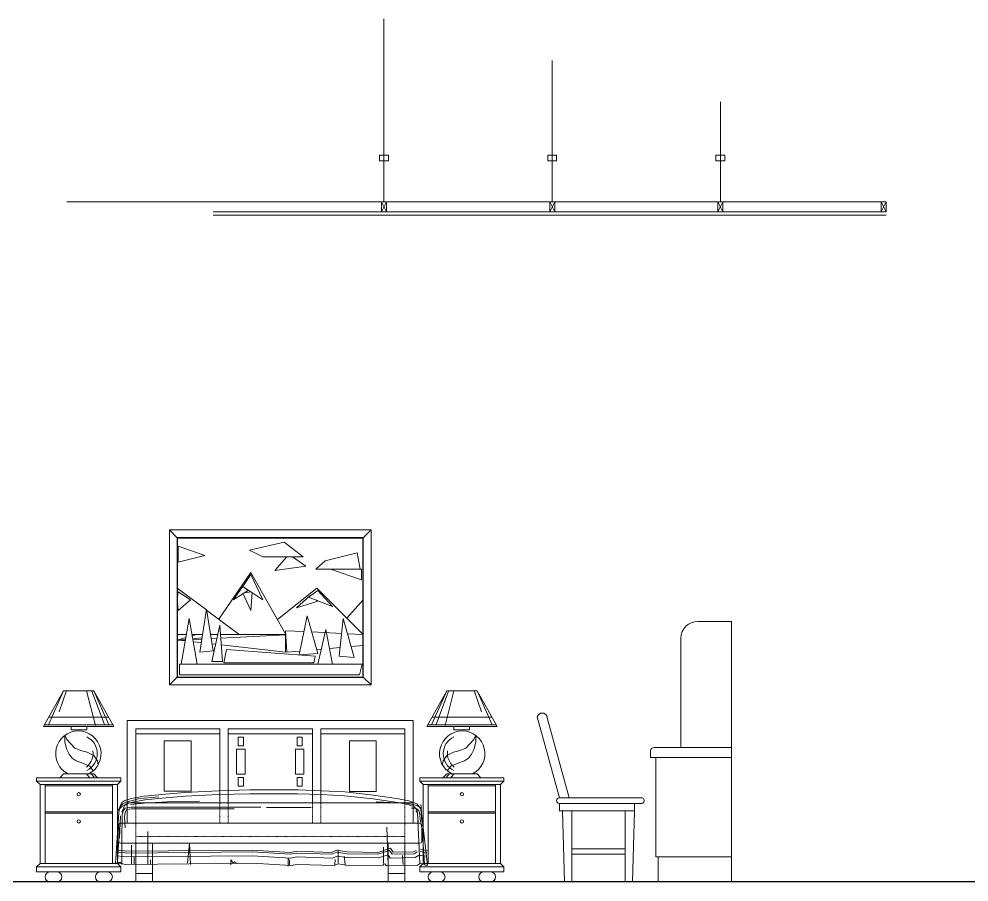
# Model space of a CAD drawing. Header units: millimetres. Extents: x -37049 to 129367, y 25385 to 90033.
# Drawn here: x 63254 to 68902, y 28247 to 33380 of the extents above; entities that cross this region are included whole.
import ezdxf

# ---------------------------------------------------------------- set-up
doc = ezdxf.new("R2010")
doc.units = ezdxf.units.MM
doc.header["$MEASUREMENT"] = 0
doc.linetypes.add('ACAD_ISO03W100', pattern=[30, 12, -18])
for name, color, linetype, lineweight in [('NKT', 9, 'Continuous', 0), ('NMANH1', 45, 'Continuous', 9), ('NTHAY1', 61, 'Continuous', 25), ('NVDUNG', 143, 'Continuous', 13)]:
    doc.layers.add(name, color=color, linetype=linetype, lineweight=lineweight)

# ---------------------------------------------------------------- blocks, each defined once
blk = doc.blocks.new('A$C70D815C2')
for p, q in [((100, 1921), (100, 700)), ((100, 1921), (3500, 1921)), ((3500, 1921), (3500, 700)), ((200, 940), (200, 1821)), ((200, 1821), (1200, 1821)), ((1200, 940), (1200, 1821)), ((1300, 940), (1300, 1821)), ((1300, 1821), (2300, 1821)), ((2300, 940), (2300, 1821)), ((2400, 940), (2400, 1821)), ((2400, 1821), (3400, 1821)), ((3400, 940), (3400, 1821)), ((200, 1761), (1200, 1761)), ((1300, 1761), (2300, 1761)), ((1420, 1621), (1420, 1721)), ((1420, 1721), (1480, 1721)), ((1480, 1621), (1480, 1721)), ((2120, 1621), (2120, 1721)), ((2120, 1721), (2180, 1721)), ((2180, 1621), (2180, 1721)), ((2400, 1761), (3400, 1761)), ((540, 1681), (860, 1681)), ((1420, 1621), (1480, 1621)), ((2120, 1621), (2180, 1621)), ((2740, 1681), (3060, 1681)), ((1400, 1281), (1400, 1581)), ((1400, 1581), (1500, 1581)), ((1500, 1281), (1500, 1581)), ((2100, 1281), (2100, 1581)), ((2100, 1581), (2200, 1581)), ((2200, 1281), (2200, 1581)), ((1400, 1281), (1500, 1281)), ((2100, 1281), (2200, 1281)), ((1420, 1241), (1480, 1241)), ((1420, 1141), (1420, 1241)), ((1420, 1141), (1480, 1141)), ((1480, 1141), (1480, 1241)), ((2120, 1241), (2180, 1241)), ((2120, 1141), (2120, 1241)), ((2120, 1141), (2180, 1141)), ((2180, 1141), (2180, 1241)), ((860, 1080), (540, 1080)), ((3060, 1076), (2740, 1076)), ((3500, 940), (100, 940)), ((3580, 700), (20, 700)), ((3580, 460), (20, 460)), ((200, 460), (200, 100)), ((400, 460), (400, 100)), ((3200, 460), (3200, 100)), ((3400, 460), (3400, 100)), ((400, 100), (200, 100)), ((3400, 100), (3200, 100))]:
    blk.add_line(p, q)
at = {"ltscale": 0.75}
for p, q in [((540, 1681), (540, 1080)), ((860, 1681), (860, 1080)), ((2740, 1681), (2740, 1076)), ((3060, 1681), (3060, 1076)), ((0, 680), (0, 480)), ((3600, 680), (3600, 480)), ((400, 104), (400, 4)), ((3200, 104), (3200, 4))]:
    blk.add_line(p, q, dxfattribs=at)
at = {"linetype": 'ACAD_ISO03W100', "ltscale": 0.1}
for p, q in [((200, 700), (200, 940)), ((1200, 700), (1200, 940)), ((1300, 700), (1300, 940)), ((2300, 700), (2300, 940)), ((2400, 700), (2400, 940)), ((3400, 700), (3400, 940)), ((200, 700), (200, 460)), ((3400, 700), (3400, 460)), ((3400, 540), (200, 540))]:
    blk.add_line(p, q, dxfattribs=at)
at = {"ltscale": 0.75}
for points in [[(400, 100), (200, 100), (200, 0), (400, 0)], [(3400, 100), (3200, 100), (3200, 0), (3400, 0)]]:
    blk.add_lwpolyline(points, close=True, dxfattribs=at)
for centre, start, end in [((20, 680), 90, 180), ((3580, 680), 0, 90)]:
    blk.add_arc(centre, 20, start, end, dxfattribs=at)
for centre, start, end in [((20, 480), 180, 270), ((3580, 480), 270, 0)]:
    blk.add_arc(centre, 20, start, end)
blk = doc.blocks.new('A$C78CA750B')
at = {"layer": 'NVDUNG', "color": 147, "lineweight": 9}
for p, q in [((1223, 895), (1598, 905)), ((1598, 905), (2169, 905)), ((2169, 905), (2448, 895)), ((109, 780), (191, 804)), ((191, 804), (339, 833)), ((202, 781), (273, 798)), ((273, 798), (340, 808)), ((339, 833), (594, 857)), ((340, 808), (515, 825)), ((346, 788), (598, 812)), ((594, 857), (824, 876)), ((598, 812), (827, 831)), ((824, 876), (1223, 895)), ((827, 831), (1225, 850)), ((1225, 850), (1598, 860)), ((1598, 860), (2168, 860)), ((2168, 860), (2446, 850)), ((2446, 850), (2722, 836)), ((2448, 895), (2726, 881)), ((2722, 836), (3061, 798)), ((2726, 881), (3067, 842)), ((3061, 798), (3357, 755)), ((3067, 842), (3365, 799)), ((3365, 799), (3485, 775)), ((32, 660), (75, 756)), ((52, 693), (39, 637)), ((64, 721), (52, 693)), ((88, 741), (64, 721)), ((73, 642), (111, 727)), ((75, 756), (109, 780)), ((122, 759), (88, 741)), ((113, 690), (93, 661)), ((111, 727), (129, 739)), ((186, 700), (113, 690)), ((121, 759), (202, 781)), ((129, 739), (201, 760)), ((191, 681), (132, 671)), ((179, 733), (340, 748)), ((1728, 700), (186, 700)), ((1410, 681), (191, 681)), ((201, 760), (346, 788)), ((340, 748), (680, 767)), ((680, 767), (999, 772)), ((1796, 695), (2327, 695)), ((3357, 754), (3097, 764)), ((3357, 755), (3473, 732)), ((3456, 749), (3357, 754)), ((3564, 725), (3456, 749)), ((3473, 732), (3553, 704)), ((3485, 775), (3581, 742)), ((3519, 690), (3554, 690)), ((3553, 704), (3585, 662)), ((3554, 690), (3593, 676)), ((3581, 742), (3629, 679)), ((3629, 679), (3643, 531)), ((3630, 731), (3635, 710)), ((3635, 710), (3635, 663)), ((39, 637), (0, 33)), ((58, 599), (46, 331)), ((78, 612), (73, 298)), ((93, 661), (78, 612)), ((113, 637), (108, 587)), ((108, 587), (113, 455)), ((132, 671), (113, 637)), ((3588, 632), (3569, 656)), ((3585, 662), (3598, 526)), ((3618, 32), (3588, 632)), ((3593, 676), (3613, 641)), ((3613, 641), (3623, 558)), ((3709, 12), (3638, 630)), ((3639, 614), (3639, 637)), ((3240, 13), (3225, 464)), ((3623, 558), (3647, 434)), ((24, 42), (44, 400)), ((383, 24), (383, 411)), ((3647, 434), (3672, 22)), ((73, 298), (73, 22)), ((191, 22), (191, 248)), ((879, 269), (856, 35)), ((890, 18), (879, 269)), ((95, 114), (4, 121)), ((99, 159), (8, 166)), ((101, 181), (10, 188)), ((94, 115), (125, 110)), ((102, 160), (127, 155)), ((106, 182), (129, 177)), ((125, 110), (1627, 123)), ((127, 155), (1626, 168)), ((129, 177), (1627, 191)), ((1626, 168), (2076, 140)), ((1627, 191), (2075, 163)), ((1627, 123), (2079, 95)), ((2075, 163), (2151, 177)), ((2076, 140), (2153, 154)), ((2151, 177), (2568, 163)), ((2153, 154), (2572, 141)), ((2568, 163), (2627, 188)), ((2572, 141), (2630, 165)), ((2580, 95), (2636, 119)), ((2627, 188), (2753, 169)), ((2630, 165), (2751, 147)), ((2636, 119), (2748, 102)), ((2645, 33), (2645, 192)), ((2729, 18), (2719, 116)), ((2751, 147), (3120, 141)), ((2753, 169), (3117, 163)), ((3117, 163), (3268, 213)), ((3120, 141), (3258, 187)), ((3127, 96), (3240, 133)), ((3186, 32), (3186, 224)), ((3240, 133), (3265, 95)), ((3258, 187), (3289, 141)), ((3268, 213), (3301, 164)), ((3289, 141), (3550, 146)), ((3301, 164), (3543, 168)), ((3421, 18), (3411, 125)), ((3543, 168), (3574, 187)), ((3550, 146), (3586, 168)), ((3562, 101), (3609, 129)), ((3615, 128), (3663, 121)), ((3622, 173), (3669, 166)), ((3626, 195), (3671, 188)), ((3663, 121), (3695, 118)), ((3669, 166), (3700, 162)), ((3671, 188), (3703, 185)), ((0, 33), (43, 33)), ((49, 47), (24, 42)), ((43, 33), (121, 19)), ((73, 22), (49, 47)), ((121, 19), (1628, 33)), ((221, 27), (221, 111)), ((417, 18), (417, 75)), ((1369, 13), (1369, 75)), ((1369, 75), (1398, 35)), ((1398, 35), (1415, 52)), ((1415, 52), (1449, 30)), ((1628, 33), (2084, 5)), ((2051, 0), (2051, 95)), ((2051, 95), (2068, 67)), ((2068, 67), (2068, 11)), ((2079, 95), (2156, 109)), ((2084, 5), (2163, 19)), ((2156, 109), (2580, 95)), ((2163, 19), (2597, 5)), ((2597, 5), (2647, 26)), ((2605, 13), (2612, 79)), ((2647, 26), (2740, 12)), ((2740, 12), (3182, 5)), ((2748, 102), (3127, 96)), ((3182, 19), (3203, 26)), ((3182, 5), (3182, 19)), ((3203, 26), (3218, 5)), ((3218, 5), (3225, 5)), ((3225, 5), (3588, 12)), ((3265, 95), (3562, 101)), ((3588, 12), (3624, 33)), ((3624, 33), (3652, 26)), ((3652, 26), (3681, 12)), ((3681, 12), (3709, 12))]:
    blk.add_line(p, q, dxfattribs=at)
for centre, start, end in [((129, 637), 90, 180), ((3549, 637), 0, 90)]:
    blk.add_arc(centre, 90, start, end, dxfattribs=at)
blk = doc.blocks.new('A$C00274F69')
for p, q in [((0, 1200), (0, 1240)), ((0, 1240), (500, 1240)), ((0, 1200), (500, 1200)), ((40, 1160), (500, 1160)), ((40, 220), (40, 1160)), ((100, 1160), (100, 948)), ((500, 1144), (100, 1144)), ((100, 1144), (500, 1144)), ((100, 220), (100, 1144)), ((1000, 1240), (500, 1240)), ((1000, 1200), (500, 1200)), ((960, 1160), (500, 1160)), ((500, 1144), (900, 1144)), ((900, 1144), (500, 1144)), ((900, 1160), (900, 948)), ((900, 220), (900, 1144)), ((960, 220), (960, 1160)), ((1000, 1200), (1000, 1240)), ((100, 836), (500, 836)), ((100, 820), (500, 820)), ((900, 836), (500, 836)), ((900, 820), (500, 820)), ((0, 180), (500, 180)), ((0, 180), (0, 120)), ((0, 120), (500, 120)), ((500, 220), (40, 220)), ((500, 220), (960, 220)), ((1000, 180), (500, 180)), ((1000, 120), (500, 120)), ((1000, 180), (1000, 120))]:
    blk.add_line(p, q)
at = {"ltscale": 0.75}
for p, q in [((40, 1160), (0, 1200)), ((960, 1160), (1000, 1200)), ((40, 220), (0, 180)), ((960, 220), (1000, 180))]:
    blk.add_line(p, q, dxfattribs=at)
for points in [[(240, 120), (160, 120, 1), (160, 0), (240, 0, 1)], [(760, 120), (840, 120, -1), (840, 0), (760, 0, -1)]]:
    blk.add_lwpolyline(points, format="xyb", close=True, dxfattribs=at)
for centre in [(500, 1044), (500, 720)]:
    blk.add_circle(centre, 20, dxfattribs=at)
blk = doc.blocks.new('A$C17456C09')
for p, q in [((118.7, 517.5), (0, 303.8)), ((28.7, 315), (118.7, 517.5)), ((130.1, 515.4), (54.9, 317.1)), ((161.7, 516.5), (108.8, 311.4)), ((118.7, 517.5), (298.7, 517.5)), ((281.5, 519.4), (324.9, 391.7)), ((298.7, 517.5), (388.7, 315)), ((298.7, 517.5), (417.5, 303.8)), ((31.2, 360), (386.2, 360)), ((0, 303.8), (417.5, 303.8)), ((6.2, 315), (411.2, 315)), ((161.3, 284.6), (161.3, 303.8)), ((161.3, 284.6), (253.7, 284.6)), ((253.7, 284.6), (253.7, 303.8)), ((279.3, 227.5), (256.4, 202.4)), ((290.7, 252.6), (279.3, 227.5)), ((290.7, 243.5), (290.7, 252.6)), ((290.7, 213.8), (290.7, 243.5)), ((231.3, 175.1), (190.2, 159.1)), ((256.4, 202.4), (231.3, 175.1)), ((265.6, 140.9), (281.5, 172.8)), ((281.5, 172.8), (290.7, 213.8)), ((119.5, 131.7), (96.7, 99.8)), ((158.3, 152.3), (119.5, 131.7)), ((190.2, 159.1), (158.3, 152.3)), ((224.5, 99.8), (247.3, 115.8)), ((247.3, 115.8), (265.6, 140.9)), ((96.7, 99.8), (92.1, 74.7)), ((121.8, 40.5), (142.3, 67.9)), ((142.3, 67.9), (167.4, 79.3)), ((167.4, 79.3), (190.2, 88.4)), ((190.2, 88.4), (224.5, 99.8)), ((118.7, 22.5), (96.2, 0)), ((96.2, 0), (321.2, 0)), ((133.9, 22.7), (116.6, 3.5)), ((118.7, 22.5), (298.7, 22.5)), ((162.8, 22.7), (143.5, 1.6)), ((298.7, 22.5), (321.2, 0))]:
    blk.add_line(p, q)
for centre, radius, start, end in [((210.8, 143.1), 135, 296.6848, 243.3152), ((210.8, 143.1), 112.5, 116.1547, 243.3152), ((224, 144.3), 101.2, 171.47, 233.0192)]:
    blk.add_arc(centre, radius, start, end)
blk = doc.blocks.new('A$C59DD2A83')
at = {"layer": 'NVDUNG', "color": 1, "linetype": 'ByBlock'}
for p, q in [((0, 614.4), (0, 0)), ((798.7, 614.4), (0, 614.4)), ((0, 614.4), (30.7, 583.6)), ((768, 583.6), (798.7, 614.4)), ((798.7, 614.4), (798.7, 0)), ((290.1, 390.4), (322, 438.2)), ((322, 438.2), (369.8, 337.2)), ((252.9, 337.2), (290.1, 390.4)), ((369.8, 337.2), (290.1, 390.4)), ((290.1, 390.4), (311.4, 374.4)), ((29.7, 337.2), (34.9, 369.1)), ((34.9, 369.1), (82.8, 337.2)), ((291.1, 361.5), (252.9, 337.2)), ((290.1, 363.8), (322.9, 368.4)), ((322, 294.7), (290.1, 363.8)), ((311.4, 374.4), (296, 364.6)), ((327, 365.7), (322, 294.7)), ((555.9, 353.1), (502.7, 305.3)), ((587.7, 374.4), (550.5, 347.8)), ((550.5, 347.8), (646.2, 310.6)), ((555.9, 353.1), (556.7, 352.2)), ((646.2, 310.6), (587.7, 374.4)), ((34.9, 294.7), (29.7, 337.2)), ((82.8, 337.2), (34.9, 294.7)), ((502.7, 305.3), (587.7, 331.9)), ((587.7, 331.9), (582.5, 335.4)), ((30.7, 30.7), (0, 0)), ((0, 0), (798.7, 0)), ((798.7, 0), (768, 30.7))]:
    blk.add_line(p, q, dxfattribs=at)
at = {"layer": 'NVDUNG', "linetype": 'ByBlock'}
for p, q in [((30.7, 30.7), (30.7, 583.6)), ((577.1, 114), (571.8, 87.4)), ((109.4, 82.1), (45.6, 82.1)), ((646.2, 82.1), (587.7, 82.1)), ((768, 30.7), (30.7, 30.7))]:
    blk.add_line(p, q, dxfattribs=at)
at = {"layer": 'NVDUNG', "linetype": 'ByBlock', "lineweight": 25}
for p, q in [((30.7, 583.6), (30.7, 30.7)), ((30.7, 583.6), (768, 583.6)), ((768, 583.6), (30.7, 583.6)), ((768, 30.7), (768, 583.6)), ((30.7, 30.7), (768, 30.7))]:
    blk.add_line(p, q, dxfattribs=at)
at = {"layer": 'NVDUNG', "color": 6, "linetype": 'ByBlock', "lineweight": 0}
for p, q in [((454.8, 565.7), (316.7, 533.8)), ((529.3, 507.2), (454.8, 565.7)), ((34, 549.8), (140.3, 512.6)), ((34, 486), (34, 549.8)), ((316.7, 533.8), (369.8, 507.2)), ((140.3, 512.6), (34, 486)), ((369.8, 507.2), (529.3, 507.2)), ((465.5, 507.2), (417.6, 454.1)), ((539.9, 470.1), (486.8, 507.2)), ((616.8, 491.3), (579.6, 459.4)), ((616.8, 491.3), (744.3, 523.2)), ((744.3, 523.2), (755, 459.4)), ((417.6, 454.1), (539.9, 470.1)), ((579.6, 459.4), (760.3, 459.4)), ((760.3, 416.9), (638.1, 459.4)), ((760.3, 459.4), (760.3, 416.9))]:
    blk.add_line(p, q, dxfattribs=at)
at = {"layer": 'NVDUNG', "color": 4, "linetype": 'ByBlock'}
for p, q in [((322.6, 445.4), (195.4, 260.4)), ((460.8, 199.7), (322.6, 445.4)), ((30.7, 384), (146.2, 297.4)), ((427.5, 259), (583.7, 384)), ((583.7, 384), (768, 199.7)), ((702.9, 264.7), (768, 337.9)), ((147.1, 296.6), (276.5, 199.7))]:
    blk.add_line(p, q, dxfattribs=at)
at = {"layer": 'NVDUNG', "color": 3, "linetype": 'ByBlock'}
for p, q in [((120, 129.9), (146.6, 300)), ((146.6, 300), (173.1, 135.2)), ((513.3, 119.3), (545.2, 273.4)), ((545.2, 273.4), (587.7, 124.6)), ((45.6, 82.1), (77.4, 262.8)), ((77.4, 262.8), (109.4, 82.1)), ((167.8, 92.7), (199.8, 236.2)), ((199.8, 236.2), (210.3, 92.7)), ((672.8, 114), (688.8, 262.8)), ((688.8, 262.8), (731.3, 108.6)), ((66.3, 199.7), (30.7, 199.7)), ((130.9, 199.7), (88.6, 199.7)), ((89.5, 194.5), (108, 199.7)), ((191.6, 199.7), (162.8, 199.7)), ((461.1, 199.7), (202.5, 199.7)), ((460.2, 199), (203.5, 185.5)), ((465.5, 129.9), (460.2, 214.9)), ((460.2, 214.9), (532.4, 211.4)), ((460.2, 129.9), (460.2, 199)), ((563.4, 209.9), (682.5, 204)), ((587.7, 82.1), (619.6, 220.3)), ((619.6, 220.3), (646.2, 82.1)), ((705.3, 202.9), (768, 199.8)), ((29.7, 177.7), (64.1, 187.4)), ((62.9, 180.6), (29.7, 177.7)), ((62.7, 178.9), (34.9, 177.7)), ((34.9, 177.7), (61.9, 174.7)), ((128.8, 186.3), (91.5, 183.1)), ((128.1, 181.8), (92, 180.2)), ((93.7, 171.1), (125.9, 167.5)), ((188.3, 184.7), (165.4, 183.5)), ((168.7, 162.7), (183, 161.1)), ((205.5, 158.5), (460.2, 129.9)), ((768.5, 156.5), (719.3, 152.1)), ((173.1, 135.2), (120, 129.9)), ((516.5, 134.4), (465.5, 129.9)), ((587.7, 124.6), (513.3, 119.3)), ((601.5, 141.8), (583.3, 140.2)), ((676.5, 148.4), (634.2, 144.7)), ((731.3, 108.6), (672.8, 114)), ((210.3, 92.7), (167.8, 92.7))]:
    blk.add_line(p, q, dxfattribs=at)
at = {"layer": 'NVDUNG', "color": 2, "linetype": 'ByBlock'}
for p, q in [((215.7, 87.4), (226.3, 140.5)), ((226.3, 140.5), (577.1, 114)), ((40.2, 82.1), (763.2, 82.1)), ((40.2, 39.6), (40.2, 82.1)), ((571.8, 87.4), (215.7, 87.4)), ((763.2, 82.1), (752.5, 39.6)), ((752.5, 39.6), (40.2, 39.6))]:
    blk.add_line(p, q, dxfattribs=at)
blk = doc.blocks.new('A$C03192C2A')
for p, q in [((130.9, 500.6), (0, 982.5)), ((188.5, 500.6), (57.4, 983.3)), ((130.9, 500.6), (618.6, 500.6)), ((618.7, 467.2), (130.9, 467.2)), ((418.9, 467.2), (130.9, 467.2)), ((130.9, 467.2), (130.9, 422.7)), ((577.6, 422.7), (577.6, 467.2)), ((130.9, 422.7), (521.9, 422.7)), ((160.6, 0), (149, 422.7)), ((204.6, 0), (204.6, 422.7)), ((442.5, 422.7), (577.6, 422.7)), ((521.9, 0), (521.9, 422.7)), ((566, 0), (577.6, 422.7)), ((521.9, 197.5), (204.6, 197.5)), ((521.9, 165.3), (204.6, 165.3)), ((160.6, 0), (566, 0))]:
    blk.add_line(p, q)
for centre, radius, start, end in [((28.8, 975.3), 29.7, 14.2055, 165.7945), ((130.9, 483.9), 16.7, 90, 270), ((618.7, 483.9), 16.7, 270, 90.0349)]:
    blk.add_arc(centre, radius, start, end)
blk = doc.blocks.new('A$C15194B16')
at = {"ltscale": 0.75}
for p, q in [((280, 1550), (480, 1550)), ((480, 1550), (480, 0)), ((180, 1450), (180, 800)), ((20, 800), (180, 800)), ((0, 780), (0, 740)), ((0, 740), (480, 740)), ((30, 740), (30, 150)), ((30, 150), (480, 150)), ((45, 150), (45, 0))]:
    blk.add_line(p, q, dxfattribs=at)
at = {"ltscale": 50}
blk.add_line((180, 800), (480, 800), dxfattribs=at)
at = {"ltscale": 0.75}
for centre, radius in [((280, 1450), 100), ((20, 780), 20)]:
    blk.add_arc(centre, radius, 90, 180, dxfattribs=at)
blk = doc.blocks.new('A$C40546305')
at = {"layer": 'NMANH1', "ltscale": 0.75}
for p, q in [((0, 60), (30, 0)), ((30, 60), (0, 0))]:
    blk.add_line(p, q, dxfattribs=at)
blk.add_lwpolyline([(30, 0), (0, 0), (0, 60), (30, 60)], close=True, dxfattribs=at)

msp = doc.modelspace()

# ---------------------------------------------------------------- linework, layer by layer
at = {"layer": 'NMANH1', "ltscale": 0.75}
for p, q in [((65424.2, 32292.7), (65424.2, 33379.9)), ((66424.2, 32292.7), (66424.2, 33133.6)), ((67424.2, 32292.7), (67424.2, 32887.4)), ((63539.2, 32292.7), (68409.2, 32292.7)), ((68409.2, 32232.7), (64409.2, 32232.7)), ((68409.2, 32212.7), (64409.2, 32212.7))]:
    msp.add_line(p, q, dxfattribs=at)
for points in [[(65450.6, 32536.1), (65397.8, 32536.1), (65397.8, 32569.3), (65450.6, 32569.3)], [(66450.6, 32536.1), (66397.8, 32536.1), (66397.8, 32569.3), (66450.6, 32569.3)], [(67450.6, 32536.1), (67397.8, 32536.1), (67397.8, 32569.3), (67450.6, 32569.3)]]:
    msp.add_lwpolyline(points, close=True, dxfattribs=at)
at = {"layer": 'NTHAY1', "ltscale": 100}
msp.add_line((70521.8, 28247.4), (45857.3, 28247.4), dxfattribs=at)

# ---------------------------------------------------------------- block references
at = {"layer": 'NKT', "ltscale": 10000, "xscale": 0.5, "yscale": 0.5, "zscale": 0.5}
msp.add_blockref('A$C78CA750B', (63828.5, 28342.2), dxfattribs=at)
at = {"layer": 'NTHAY1', "ltscale": 100, "rotation": 359.9999999999985}
for p in [(65409.2, 32232.7), (66409.2, 32232.7), (67409.2, 32232.7), (68379.4, 32232.7)]:
    msp.add_blockref('A$C40546305', p, dxfattribs=at)
at = {"layer": 'NVDUNG', "ltscale": 2, "xscale": 1.5, "yscale": 1.5, "zscale": 1.5}
msp.add_blockref('A$C59DD2A83', (64149.2, 29419.6), dxfattribs=at)
at = {"layer": 'NVDUNG', "ltscale": 10000}
for name, p in [('A$C15194B16', (67009.4, 28247.4)), ('A$C17456C09', (65678.5, 28867.4)), ('A$C03192C2A', (66335.7, 28247.4))]:
    msp.add_blockref(name, p, dxfattribs=at)
at = {"layer": 'NVDUNG', "ltscale": 10000, "xscale": -1}
msp.add_blockref('A$C17456C09', (63818, 28867.4), dxfattribs=at)
at = {"layer": 'NVDUNG', "ltscale": 10000, "yscale": 0.5, "zscale": 0.5}
for name, p, xscale in [('A$C70D815C2', (63848.2, 28247.4), 0.5), ('A$C00274F69', (63859.3, 28247.4), -0.5), ('A$C00274F69', (65637.2, 28247.4), 0.5)]:
    msp.add_blockref(name, p, dxfattribs=dict(at, xscale=xscale))

doc.saveas('drawing.dxf')
